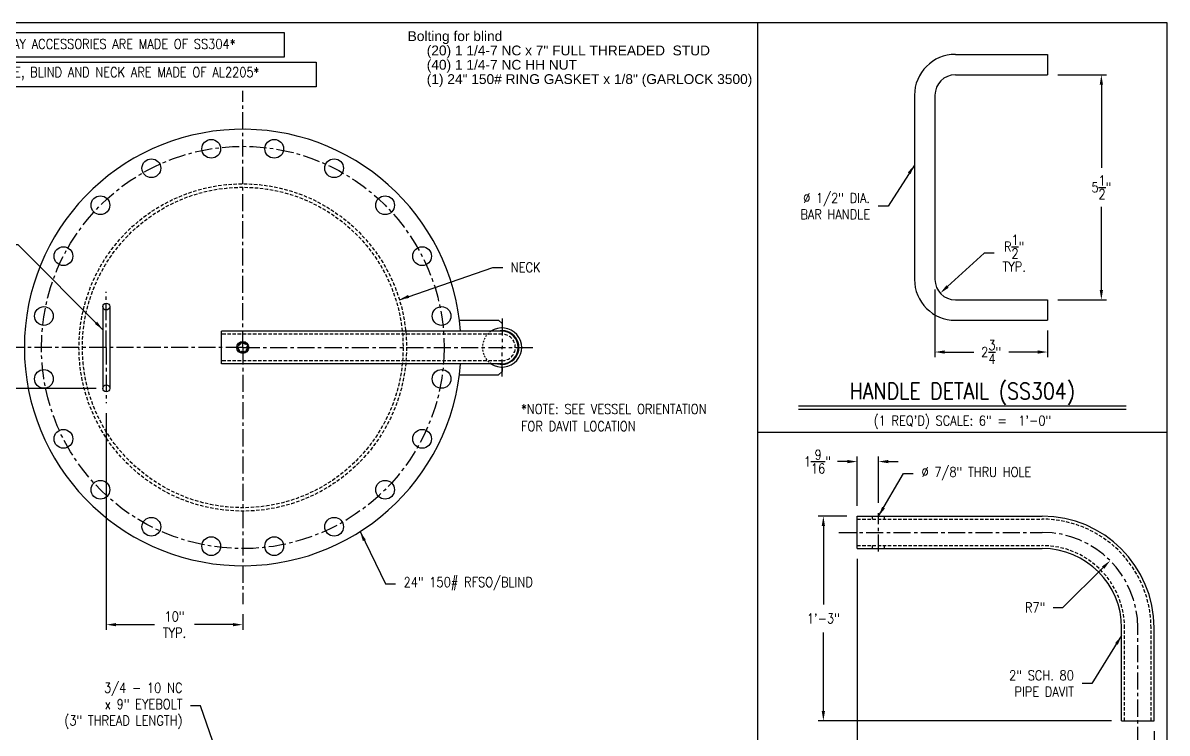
# Model space of a CAD drawing. Extents: x 9 to 135, y 7 to 99.
# Drawn here: x 51.2 to 135, y 46.9 to 99 of the extents above; entities that cross this region are included whole.
import ezdxf
from ezdxf.enums import TextEntityAlignment as Align

# ---------------------------------------------------------------- set-up
doc = ezdxf.new("R2010")
doc.units = 0
doc.header["$MEASUREMENT"] = 0
doc.header["$PDMODE"] = 33
doc.header["$PDSIZE"] = -0.5
for name, pattern in [('CENTER', [2, 1.25, -0.25, 0.25, -0.25]), ('HIDDEN', [0.375, 0.25, -0.125]), ('HIDDEN2', [0.1875, 0.125, -0.0625])]:
    doc.linetypes.add(name, pattern=pattern)
doc.layers.get('0').update_dxf_attribs({"linetype": 'CONTINUOUS'})
doc.layers.get('Defpoints').update_dxf_attribs({"linetype": 'CONTINUOUS'})
for name, color, linetype in [('2 SCH 80', 2, 'CONTINUOUS'), ('212 SCH 40', 7, 'CONTINUOUS'), ('24T-150-RFSO', 14, 'CONTINUOUS'), ('3-4-10NC-HHBOLT', 32, 'CONTINUOUS'), ('CENTER', 6, 'CENTER'), ('CLIP', 3, 'CONTINUOUS'), ('DIM', 1, 'CONTINUOUS'), ('HANDLE', 2, 'CONTINUOUS'), ('NECK', 242, 'CONTINUOUS'), ('TEXT', 4, 'CONTINUOUS')]:
    doc.layers.add(name, color=color, linetype=linetype)
doc.styles.add('ROMANS', font='ROMANS.shx', dxfattribs={"width": 0.85, "height": 0.72})
doc.styles.get("Standard").update_dxf_attribs({"font": 'sanss___.ttf'})
doc.dimstyles.get("Standard").update_dxf_attribs({"dimtxt": 0.18, "dimasz": 0.18, "dimexe": 0.18, "dimexo": 0.0625, "dimgap": 0.09, "dimtad": 0, "dimtih": 1, "dimtoh": 1, "dimdec": 4, "dimzin": 0, "dimdsep": 46, "dimtxsty": 'Standard', "dimcen": 0.09, "dimadec": 0, "dimazin": 0, "dimtfac": 1, "dimtdec": 4, "dimtofl": 0, "dimtmove": 0, "dimatfit": 3, "dimfxl": 1, "dimtolj": 1, "dimtzin": 0, "dimarcsym": 0})

# ---------------------------------------------------------------- blocks, each defined once
blk = doc.blocks.new('*D4')
at = {"layer": 'Defpoints', "color": 0, "transparency": 16777216}
for p in [(126.237, 95.191), (126.237, 78.691), (130.183, 78.691)]:
    blk.add_point(p, dxfattribs=at)
at = {"layer": 'DIM', "color": 0, "lineweight": -2, "transparency": 16777216}
for p, q in [((126.987, 95.191), (130.558, 95.191)), ((130.183, 94.471), (130.183, 88.381)), ((130.183, 79.411), (130.183, 85.501)), ((126.987, 78.691), (130.558, 78.691))]:
    blk.add_line(p, q, dxfattribs=at)
at = {"layer": 'DIM', "color": 0, "transparency": 16777216}
for points in [[(130.063, 94.471), (130.303, 94.471), (130.183, 95.191)], [(130.063, 79.411), (130.303, 79.411), (130.183, 78.691)]]:
    blk.add_solid(points, dxfattribs=at)
at = {"layer": 'DIM', "color": 0, "transparency": 16777216, "insert": (130.183, 86.941), "char_height": 0.72, "attachment_point": 5, "style": 'ROMANS'}
blk.add_mtext('\\A1;5{\\H1.000000x;\\S1/2;}"', dxfattribs=at)
blk = doc.blocks.new('*D5')
at = {"layer": 'Defpoints', "color": 0, "transparency": 16777216}
for p in [(117.987, 80.191), (126.237, 77.191), (126.237, 74.867)]:
    blk.add_point(p, dxfattribs=at)
at = {"layer": 'DIM', "color": 0, "lineweight": -2, "transparency": 16777216}
for p, q in [((117.987, 79.441), (117.987, 74.492)), ((126.237, 76.441), (126.237, 74.492)), ((118.707, 74.867), (120.828, 74.867)), ((125.517, 74.867), (123.397, 74.867))]:
    blk.add_line(p, q, dxfattribs=at)
at = {"layer": 'DIM', "color": 0, "transparency": 16777216}
for points in [[(118.707, 74.987), (118.707, 74.747), (117.987, 74.867)], [(125.517, 74.987), (125.517, 74.747), (126.237, 74.867)]]:
    blk.add_solid(points, dxfattribs=at)
at = {"layer": 'DIM', "color": 0, "transparency": 16777216, "insert": (122.112, 74.867), "char_height": 0.72, "attachment_point": 5, "style": 'ROMANS'}
blk.add_mtext('\\A1;2{\\H1.000000x;\\S3/4;}"', dxfattribs=at)
blk = doc.blocks.new('*D6')
at = {"layer": 'Defpoints', "color": 0, "transparency": 16777216}
for p in [(119.487, 80.191), (118.377, 79.182)]:
    blk.add_point(p, dxfattribs=at)
at = {"layer": 'DIM', "color": 0, "lineweight": -2, "transparency": 16777216}
for p, q in [((121.6, 82.109), (118.91, 79.666)), ((122.32, 82.109), (121.6, 82.109))]:
    blk.add_line(p, q, dxfattribs=at)
at = {"layer": 'DIM', "color": 0, "transparency": 16777216}
blk.add_solid([(118.829, 79.755), (118.991, 79.577), (118.377, 79.182)], dxfattribs=at)
at = {"layer": 'DIM', "color": 0, "transparency": 16777216, "insert": (123.794, 82.109), "char_height": 0.72, "attachment_point": 5, "style": 'ROMANS'}
blk.add_mtext('\\A1;R{\\H1.000000x;\\S1/2;}"\\PTYP.', dxfattribs=at)
blk = doc.blocks.new('*D7')
at = {"layer": 'Defpoints', "color": 0, "transparency": 16777216}
for p in [(57.268, 71.123), (67.268, 56.389), (57.268, 54.877)]:
    blk.add_point(p, dxfattribs=at)
at = {"layer": 'DIM', "color": 0, "lineweight": -2, "transparency": 16777216}
for p, q in [((57.268, 70.373), (57.268, 54.502)), ((67.268, 55.639), (67.268, 54.502)), ((57.988, 54.877), (60.794, 54.877)), ((66.548, 54.877), (63.743, 54.877))]:
    blk.add_line(p, q, dxfattribs=at)
at = {"layer": 'DIM', "color": 0, "transparency": 16777216}
for points in [[(57.988, 54.997), (57.988, 54.757), (57.268, 54.877)], [(66.548, 54.997), (66.548, 54.757), (67.268, 54.877)]]:
    blk.add_solid(points, dxfattribs=at)
at = {"layer": 'DIM', "color": 0, "transparency": 16777216, "insert": (62.268, 54.877), "char_height": 0.72, "attachment_point": 5, "style": 'ROMANS'}
blk.add_mtext('\\A1;10"\\PTYP.', dxfattribs=at)
blk = doc.blocks.new('*D8')
at = {"layer": 'Defpoints', "color": 0, "transparency": 16777216}
for p in [(48.458, 75.2), (46.477, 72.2), (57.268, 72.2)]:
    blk.add_point(p, dxfattribs=at)
at = {"layer": 'DIM', "color": 0, "lineweight": -2, "transparency": 16777216}
for p, q in [((47.708, 75.2), (46.102, 75.2)), ((46.477, 74.48), (46.477, 72.92)), ((56.518, 72.2), (46.102, 72.2)), ((46.477, 72.2), (46.477, 71.48)), ((46.477, 71.48), (45.757, 71.48))]:
    blk.add_line(p, q, dxfattribs=at)
at = {"layer": 'DIM', "color": 0, "transparency": 16777216}
for points in [[(46.357, 74.48), (46.597, 74.48), (46.477, 75.2)], [(46.357, 72.92), (46.597, 72.92), (46.477, 72.2)]]:
    blk.add_solid(points, dxfattribs=at)
at = {"layer": 'DIM', "color": 0, "transparency": 16777216, "insert": (44.283, 71.48), "char_height": 0.72, "attachment_point": 5, "style": 'ROMANS'}
blk.add_mtext('\\A1;3"\\PTYP.', dxfattribs=at)
blk = doc.blocks.new('*D25')
at = {"layer": 'Defpoints', "color": 0, "transparency": 16777216}
for p in [(130.827, 59.569), (125.855, 54.643)]:
    blk.add_point(p, dxfattribs=at)
at = {"layer": 'DIM', "color": 0, "lineweight": -2, "transparency": 16777216}
for p, q in [((127.361, 56.135), (130.316, 59.062)), ((126.641, 56.135), (127.361, 56.135))]:
    blk.add_line(p, q, dxfattribs=at)
at = {"layer": 'DIM', "color": 0, "transparency": 16777216}
blk.add_solid([(130.231, 59.148), (130.4, 58.977), (130.827, 59.569)], dxfattribs=at)
at = {"layer": 'DIM', "color": 0, "transparency": 16777216, "insert": (125.327, 56.135), "char_height": 0.72, "attachment_point": 5, "style": 'ROMANS'}
blk.add_mtext('\\A1;R7"', dxfattribs=at)
blk = doc.blocks.new('*D28')
at = {"layer": 'Defpoints', "color": 0, "transparency": 16777216}
for p in [(112.292, 66.835), (113.855, 63.048), (112.292, 62.83)]:
    blk.add_point(p, dxfattribs=at)
at = {"layer": 'DIM', "color": 0, "lineweight": -2, "transparency": 16777216}
for p, q in [((112.292, 63.58), (112.292, 67.21)), ((113.855, 63.798), (113.855, 67.21)), ((111.572, 66.835), (110.852, 66.835)), ((114.575, 66.835), (115.295, 66.835))]:
    blk.add_line(p, q, dxfattribs=at)
at = {"layer": 'DIM', "color": 0, "transparency": 16777216}
for points in [[(111.572, 66.955), (111.572, 66.715), (112.292, 66.835)], [(114.575, 66.955), (114.575, 66.715), (113.855, 66.835)]]:
    blk.add_solid(points, dxfattribs=at)
at = {"layer": 'DIM', "color": 0, "transparency": 16777216, "insert": (109.378, 66.835), "char_height": 0.72, "attachment_point": 5, "style": 'ROMANS'}
blk.add_mtext('\\A1;1{\\H1.000000x;\\S9/16;}"', dxfattribs=at)
blk = doc.blocks.new('*D29')
at = {"layer": 'Defpoints', "color": 0, "transparency": 16777216}
for p in [(112.292, 60.455), (134.042, 47.83), (134.042, 44.664)]:
    blk.add_point(p, dxfattribs=at)
at = {"layer": 'DIM', "color": 0, "lineweight": -2, "transparency": 16777216}
for p, q in [((112.292, 59.705), (112.292, 44.289)), ((134.042, 47.08), (134.042, 44.289)), ((113.012, 44.664), (121.11, 44.664)), ((133.322, 44.664), (125.224, 44.664))]:
    blk.add_line(p, q, dxfattribs=at)
at = {"layer": 'DIM', "color": 0, "transparency": 16777216}
for points in [[(113.012, 44.784), (113.012, 44.544), (112.292, 44.664)], [(133.322, 44.784), (133.322, 44.544), (134.042, 44.664)]]:
    blk.add_solid(points, dxfattribs=at)
at = {"layer": 'DIM', "color": 0, "transparency": 16777216, "insert": (123.167, 44.664), "char_height": 0.72, "attachment_point": 5, "style": 'ROMANS'}
blk.add_mtext('\\A1;1\'-9{\\H1.000000x;\\S3/4;}"', dxfattribs=at)
blk = doc.blocks.new('*D30')
at = {"layer": 'Defpoints', "color": 0, "transparency": 16777216}
for p in [(112.292, 62.83), (109.811, 47.83), (131.667, 47.83)]:
    blk.add_point(p, dxfattribs=at)
at = {"layer": 'DIM', "color": 0, "lineweight": -2, "transparency": 16777216}
for p, q in [((111.542, 62.83), (109.436, 62.83)), ((109.811, 62.11), (109.811, 56.359)), ((109.811, 48.55), (109.811, 54.302)), ((130.917, 47.83), (109.436, 47.83))]:
    blk.add_line(p, q, dxfattribs=at)
at = {"layer": 'DIM', "color": 0, "transparency": 16777216}
for points in [[(109.691, 62.11), (109.931, 62.11), (109.811, 62.83)], [(109.691, 48.55), (109.931, 48.55), (109.811, 47.83)]]:
    blk.add_solid(points, dxfattribs=at)
at = {"layer": 'DIM', "color": 0, "transparency": 16777216, "insert": (109.811, 55.33), "char_height": 0.72, "attachment_point": 5, "style": 'ROMANS'}
blk.add_mtext('\\A1;1\'-3"', dxfattribs=at)

msp = doc.modelspace()

# ---------------------------------------------------------------- linework, layer by layer
for p, q in [((135, 99), (9, 99)), ((105, 23.4), (105, 99)), ((135, 9), (135, 99)), ((105, 69), (135, 69))]:
    msp.add_line(p, q)
at = {"layer": '2 SCH 80'}
for p, q in [((65.70585, 74.01221), (65.70585, 76.38721)), ((86.26835, 76.38721), (65.70585, 76.38721)), ((86.26835, 74.01221), (65.70585, 74.01221)), ((112.29211, 60.45515), (112.29211, 62.83015)), ((112.29211, 62.83015), (125.85461, 62.83015)), ((113.41711, 62.61215), (113.41711, 62.83015)), ((114.29211, 62.61215), (114.29211, 62.83015)), ((112.29211, 60.45515), (125.85461, 60.45515)), ((113.41711, 60.45515), (113.41711, 60.67315)), ((114.29211, 60.45515), (114.29211, 60.67315)), ((131.66711, 47.83015), (131.66711, 54.64265)), ((134.04211, 47.83015), (134.04211, 54.64265)), ((131.66711, 47.83015), (134.04211, 47.83015))]:
    msp.add_line(p, q, dxfattribs=at)
at = {"layer": '2 SCH 80', "linetype": 'HIDDEN'}
for p, q in [((86.26835, 76.16921), (65.70585, 76.16921)), ((86.26835, 74.23021), (65.70585, 74.23021)), ((112.29211, 62.61215), (125.85461, 62.61215)), ((112.29211, 60.67315), (125.85461, 60.67315)), ((131.88511, 47.83015), (131.88511, 54.64265)), ((133.82411, 47.83015), (133.8237, 54.72336))]:
    msp.add_line(p, q, dxfattribs=at)
at = {"layer": '2 SCH 80'}
msp.add_circle((67.26835, 75.19971), 0.4375, dxfattribs=at)
for centre, radius, start in [((86.26835, 75.19971), 1.1875, 270), ((125.85461, 54.64265), 8.1875, 360), ((125.85461, 54.64265), 5.8125, 360)]:
    msp.add_arc(centre, radius, start, 90, dxfattribs=at)
at = {"layer": '2 SCH 80', "linetype": 'HIDDEN'}
for centre, radius, start in [((86.26835, 75.19971), 0.9695, 270), ((125.85461, 54.64265), 7.9695, 360), ((125.85461, 54.64265), 6.0305, 360)]:
    msp.add_arc(centre, radius, start, 90, dxfattribs=at)
at = {"layer": '212 SCH 40', "linetype": 'HIDDEN2'}
msp.add_arc((86.26835, 75.19971), 1.4375, 124.3011528, 235.6988472, dxfattribs=at)
at = {"layer": '212 SCH 40'}
for radius, start, end in [(1.4375, 235.6988472, 124.3011528), (1.2345, 254.1390715, 105.8609285)]:
    msp.add_arc((86.26835, 75.19971), radius, start, end, dxfattribs=at)
at = {"layer": '24T-150-RFSO'}
for centre in [(64.96094, 89.76811), (69.57576, 89.76811), (60.57199, 88.34205), (73.96471, 88.34205), (56.83853, 85.62953), (77.69818, 85.62953), (54.126, 81.89607), (80.4107, 81.89607), (52.69995, 77.50711), (81.83675, 77.50711), (52.69995, 72.8923), (81.83675, 72.8923), (54.126, 68.50335), (80.4107, 68.50335), (56.83853, 64.76988), (77.69818, 64.76988), (60.57199, 62.05736), (73.96471, 62.05736), (64.96094, 60.6313), (69.57576, 60.6313)]:
    msp.add_circle(centre, 0.6875, dxfattribs=at)
msp.add_arc((67.26835, 75.19971), 16, 4.2563349, 355.7436651, dxfattribs=at)
at = {"layer": '3-4-10NC-HHBOLT'}
msp.add_circle((67.26835, 75.19971), 0.375, dxfattribs=at)
at = {"layer": '3-4-10NC-HHBOLT', "linetype": 'HIDDEN'}
msp.add_circle((67.26835, 75.19971), 0.31545, dxfattribs=at)
at = {"layer": 'CENTER'}
for p, q in [((67.26835, 75.19971), (67.26835, 94.01037)), ((57.26835, 75.19971), (57.26835, 79.27679)), ((86.26835, 77.32769), (86.26835, 75.19971)), ((67.26835, 75.19971), (48.45769, 75.19971)), ((57.26835, 75.19971), (57.26835, 71.12262)), ((67.26835, 75.19971), (88.75295, 75.19971)), ((67.26835, 75.19971), (67.26835, 56.38905)), ((86.26835, 73.07172), (86.26835, 75.19971)), ((113.85461, 60.23715), (113.85461, 63.04815)), ((110.95389, 61.64265), (125.85461, 61.64265)), ((132.85461, 46.12784), (132.85461, 54.64265))]:
    msp.add_line(p, q, dxfattribs=at)
msp.add_circle((67.26835, 75.19971), 14.75, dxfattribs=at)
msp.add_arc((125.85461, 54.64265), 7, 360, 90, dxfattribs=at)
at = {"layer": 'CLIP'}
for p, q in [((83.14286, 77.19971), (86.01835, 77.19971)), ((86.01835, 77.19971), (86.26835, 76.94971)), ((86.26835, 76.94971), (86.26835, 76.63721)), ((83.14286, 73.19971), (86.01835, 73.19971)), ((86.26835, 73.44971), (86.01835, 73.19971)), ((86.26835, 73.76221), (86.26835, 73.44971))]:
    msp.add_line(p, q, dxfattribs=at)
at = {"layer": 'DIM'}
for p, q in [((108, 70.92), (132, 70.92)), ((108, 70.68), (132, 70.68))]:
    msp.add_line(p, q, dxfattribs=at)
for points in [[(45.52561, 98.2905), (70.29231, 98.2905), (70.29231, 96.48167), (45.52561, 96.48167)], [(43.4999, 96.11384), (72.6473, 96.11384), (72.6473, 94.30501), (43.4999, 94.30501)]]:
    msp.add_lwpolyline(points, close=True, dxfattribs=at)
at = {"layer": 'HANDLE'}
for p, q in [((119.48746, 96.69071), (126.23746, 96.69071)), ((126.23746, 96.69071), (126.23746, 95.19071)), ((119.48746, 95.19071), (126.23746, 95.19071)), ((116.48746, 93.69071), (116.48746, 80.19071)), ((117.98746, 93.69071), (117.98746, 80.19071)), ((57.01835, 78.19971), (57.01835, 72.19971)), ((57.51835, 78.19971), (57.51835, 72.19971)), ((119.48746, 78.69071), (126.23746, 78.69071)), ((126.23746, 78.69071), (126.23746, 77.19071)), ((119.48746, 77.19071), (126.23746, 77.19071))]:
    msp.add_line(p, q, dxfattribs=at)
for centre in [(57.26835, 78.19971), (57.26835, 72.19971)]:
    msp.add_circle(centre, 0.25, dxfattribs=at)
for centre, radius, start, end in [((119.48746, 93.69071), 3, 90, 180), ((119.48746, 93.69071), 1.5, 90, 180), ((119.48746, 80.19071), 3, 180, 270), ((119.48746, 80.19071), 1.5, 180, 270)]:
    msp.add_arc(centre, radius, start, end, dxfattribs=at)
at = {"layer": 'NECK', "linetype": 'HIDDEN'}
for radius in [12, 11.75]:
    msp.add_circle((67.26835, 75.19971), radius, dxfattribs=at)

# ---------------------------------------------------------------- texts
at = {"layer": 'DIM', "style": 'ROMANS', "width": 0.85}
for s, height, p in [('HANDLE DETAIL (SS304)', 1.2, (120, 71.4)), ('(1 REQ\'D) SCALE: 6" =  1\'-0"', 0.72, (120, 69.48))]:
    msp.add_text(s, height=height, dxfattribs=at).set_placement(p, align=Align.CENTER)
at = {"layer": 'DIM', "char_height": 0.72, "style": 'ROMANS'}
for s, insert, attachment_point in [('\\A1;%%C 1/2" DIA.\\PBAR HANDLE', (113.23596, 85.55834), 6), ('\\A1;NECK', (86.91535, 81.07595), 4), ('*NOTE: SEE VESSEL ORIENTATION', (87.65972, 70.69492), 4), ('FOR DAVIT LOCATION', (87.65972, 69.42726), 4), ('%%C 7/8" THRU HOLE', (116.99933, 65.94884), 4), ('\\A1;24" 150# RFSO/BLIND', (79.05432, 57.87774), 4), ('\\A1;2" SCH. 80\\PPIPE DAVIT', (128.16728, 50.5583), 6), ('\\A1;3/4 - 10 NC\\Px 9" EYEBOLT\\P(3" THREAD LENGTH)', (62.85026, 48.92841), 6)]:
    msp.add_mtext(s, dxfattribs=dict(at, insert=insert, attachment_point=attachment_point))
at = {"layer": 'TEXT'}
for s, p in [('Bolting for blind', (79.35237, 98.02697)), ('     (20) 1 1/4-7 NC x 7" FULL THREADED  STUD', (79.35237, 96.97697)), ('     (40) 1 1/4-7 NC HH NUT', (79.35237, 95.92697)), ('     (1) 24" 150# RING GASKET x 1/8" (GARLOCK 3500)', (79.35237, 94.87697))]:
    msp.add_text(s, height=0.72, dxfattribs=at).set_placement(p, align=Align.MIDDLE_LEFT)
at = {"layer": 'TEXT', "char_height": 0.72, "attachment_point": 4, "style": 'ROMANS'}
for s, insert in [('*ALL MANWAY ACCESSORIES ARE MADE OF SS304*', (45.9311, 97.45111)), ('*MANWAY FLANGE, BLIND AND NECK ARE MADE OF AL2205*', (43.90538, 95.27446))]:
    msp.add_mtext(s, dxfattribs=dict(at, insert=insert))

# ---------------------------------------------------------------- dimensions: what is measured, and where the dimension line sits
at = {"layer": 'DIM'}
for base, p1, p2, override, picture, middle in [((130.18327, 78.69071), (126.23746, 95.19071), (126.23746, 78.69071), {"dimscale": 6, "dimtxt": 0.72, "dimasz": 0.12, "dimexe": 0.0625, "dimexo": 0.125, "dimgap": 0.1, "dimlfac": 0.333333, "dimzin": 3, "dimlunit": 4, "dimtxsty": 'ROMANS', "dimcen": 0}, '*D4', (130.18327, 86.94071)), ((109.8114, 47.83015), (112.29211, 62.83015), (131.66711, 47.83015), {"dimscale": 6, "dimtxt": 0.72, "dimasz": 0.12, "dimexe": 0.0625, "dimexo": 0.125, "dimgap": 0.1, "dimzin": 3, "dimlunit": 4, "dimtxsty": 'ROMANS', "dimcen": 0}, '*D30', (109.8114, 55.33015))]:
    dim = msp.add_linear_dim(base=base, p1=p1, p2=p2, angle=90, dimstyle='Standard', override=override, dxfattribs=at)
    dim.commit()
    dim.dimension.update_dxf_attribs({"geometry": picture, "text_midpoint": middle})
dim = msp.add_radius_dim(center=(119.48746, 80.19071), mpoint=(118.3771, 79.1822), text='<>\\PTYP.', dimstyle='Standard', override={"dimscale": 6, "dimtxt": 0.72, "dimasz": 0.12, "dimexe": 0.0625, "dimexo": 0.125, "dimgap": 0.1, "dimlfac": 0.333333, "dimzin": 3, "dimlunit": 4, "dimtxsty": 'ROMANS', "dimcen": 0, "dimtmove": 1}, dxfattribs=at)
dim.commit()
dim.dimension.update_dxf_attribs({"geometry": '*D6', "text_midpoint": (121.59985, 82.10936), "dimtype": 164})
for base, p1, p2, override, picture, middle in [((126.23746, 74.86651), (117.98746, 80.19071), (126.23746, 77.19071), {"dimscale": 6, "dimtxt": 0.72, "dimasz": 0.12, "dimexe": 0.0625, "dimexo": 0.125, "dimgap": 0.1, "dimlfac": 0.333333, "dimzin": 3, "dimlunit": 4, "dimtxsty": 'ROMANS', "dimcen": 0}, '*D5', (122.11246, 74.86651)), ((112.29211, 66.83457), (113.85461, 63.04815), (112.29211, 62.83015), {"dimscale": 6, "dimtxt": 0.72, "dimasz": 0.12, "dimexe": 0.0625, "dimexo": 0.125, "dimgap": 0.1, "dimzin": 3, "dimlunit": 4, "dimtxsty": 'ROMANS', "dimcen": 0}, '*D28', (109.37782, 66.83457)), ((134.04211, 44.66417), (112.29211, 60.45515), (134.04211, 47.83015), {"dimscale": 6, "dimtxt": 0.72, "dimasz": 0.12, "dimexe": 0.0625, "dimexo": 0.125, "dimgap": 0.1, "dimzin": 3, "dimlunit": 4, "dimtxsty": 'ROMANS', "dimcen": 0}, '*D29', (123.16711, 44.66417))]:
    dim = msp.add_linear_dim(base=base, p1=p1, p2=p2, dimstyle='Standard', override=override, dxfattribs=at)
    dim.commit()
    dim.dimension.update_dxf_attribs({"geometry": picture, "text_midpoint": middle})
dim = msp.add_linear_dim(base=(46.47735, 72.19971), p1=(48.45769, 75.19971), p2=(57.26835, 72.19971), angle=90, text='<>\\PTYP.', dimstyle='Standard', override={"dimscale": 6, "dimtxt": 0.72, "dimasz": 0.12, "dimexe": 0.0625, "dimexo": 0.125, "dimgap": 0.1, "dimzin": 3, "dimlunit": 4, "dimtxsty": 'ROMANS', "dimcen": 0}, dxfattribs=at)
dim.commit()
dim.dimension.update_dxf_attribs({"geometry": '*D8', "text_midpoint": (44.28306, 71.47971)})
dim = msp.add_linear_dim(base=(57.26835, 54.87716), p1=(67.26835, 56.38905), p2=(57.26835, 71.12262), text='<>\\PTYP.', dimstyle='Standard', override={"dimscale": 6, "dimtxt": 0.72, "dimasz": 0.12, "dimexe": 0.0625, "dimexo": 0.125, "dimgap": 0.1, "dimzin": 3, "dimlunit": 4, "dimtxsty": 'ROMANS', "dimcen": 0}, dxfattribs=at)
dim.commit()
dim.dimension.update_dxf_attribs({"geometry": '*D7', "text_midpoint": (62.26835, 54.87716), "dimtype": 160})
dim = msp.add_radius_dim(center=(125.85461, 54.64265), mpoint=(130.82744, 59.56921), dimstyle='Standard', override={"dimscale": 6, "dimtxt": 0.72, "dimasz": 0.12, "dimexe": 0.0625, "dimexo": 0.125, "dimgap": 0.1, "dimzin": 3, "dimlunit": 4, "dimtxsty": 'ROMANS', "dimcen": 0}, dxfattribs=at)
dim.commit()
dim.dimension.update_dxf_attribs({"geometry": '*D25', "text_midpoint": (125.32673, 56.13476), "dimtype": 164})

# ---------------------------------------------------------------- leaders
at = {"layer": 'DIM', "annotation_type": 0, "has_hookline": 1}
for points, override, hookline_direction, text_width in [([(116.48746, 88.5762), (114.55596, 85.55834), (113.83596, 85.55834)], {"dimscale": 6, "dimtxt": 0.72, "dimasz": 0.12, "dimexe": 0.0625, "dimexo": 0.125, "dimgap": 0.1, "dimlfac": 0.333333, "dimzin": 3, "dimlunit": 4, "dimtxsty": 'ROMANS', "dimcen": 0}, 1, 5.65371), ([(57.01835, 76.50285), (50.82015, 82.73625), (50.10015, 82.73625)], {"dimscale": 6, "dimtxt": 0.72, "dimasz": 0.12, "dimexe": 0.0625, "dimexo": 0.125, "dimgap": 0.1, "dimzin": 3, "dimlunit": 4, "dimtxsty": 'ROMANS', "dimcen": 0}, 1, 3.29314), ([(78.74498, 78.70497), (85.59535, 81.07595), (86.31535, 81.07595)], {"dimscale": 6, "dimtxt": 0.72, "dimasz": 0.12, "dimexe": 0.0625, "dimexo": 0.125, "dimgap": 0.1, "dimzin": 3, "dimlunit": 4, "dimtxsty": 'ROMANS', "dimcen": 0}, 0, 2.21486), ([(113.85461, 62.83015), (115.67933, 65.94884), (116.39933, 65.94884)], {"dimscale": 6, "dimtxt": 0.72, "dimasz": 0.12, "dimexe": 0.0625, "dimexo": 0.125, "dimgap": 0.1, "dimzin": 3, "dimlunit": 4, "dimtxsty": 'ROMANS', "dimcen": 0}, 0, 9.15086), ([(75.86165, 61.70322), (77.73432, 57.87774), (78.45432, 57.87774)], {"dimscale": 6, "dimtxt": 0.72, "dimasz": 0.12, "dimexe": 0.0625, "dimexo": 0.125, "dimgap": 0.1, "dimlfac": 0.333333, "dimzin": 3, "dimlunit": 4, "dimtxsty": 'ROMANS', "dimcen": 0}, 0, 10.57886), ([(131.66711, 54.07598), (129.48728, 50.5583), (128.76728, 50.5583)], {"dimscale": 6, "dimtxt": 0.72, "dimasz": 0.12, "dimexe": 0.0625, "dimexo": 0.125, "dimgap": 0.1, "dimzin": 3, "dimlunit": 4, "dimtxsty": 'ROMANS', "dimcen": 0}, 1, 5.33314), ([(66.89335, 41.03024), (64.17026, 48.92841), (63.45026, 48.92841)], {"dimscale": 6, "dimtxt": 0.72, "dimasz": 0.12, "dimexe": 0.0625, "dimexo": 0.125, "dimgap": 0.1, "dimzin": 3, "dimlunit": 4, "dimtxsty": 'ROMANS', "dimcen": 0}, 1, 9.61714)]:
    msp.add_leader(points, dimstyle='Standard', override=override, dxfattribs=dict(at, hookline_direction=hookline_direction, text_width=text_width))

doc.saveas('drawing.dxf')
